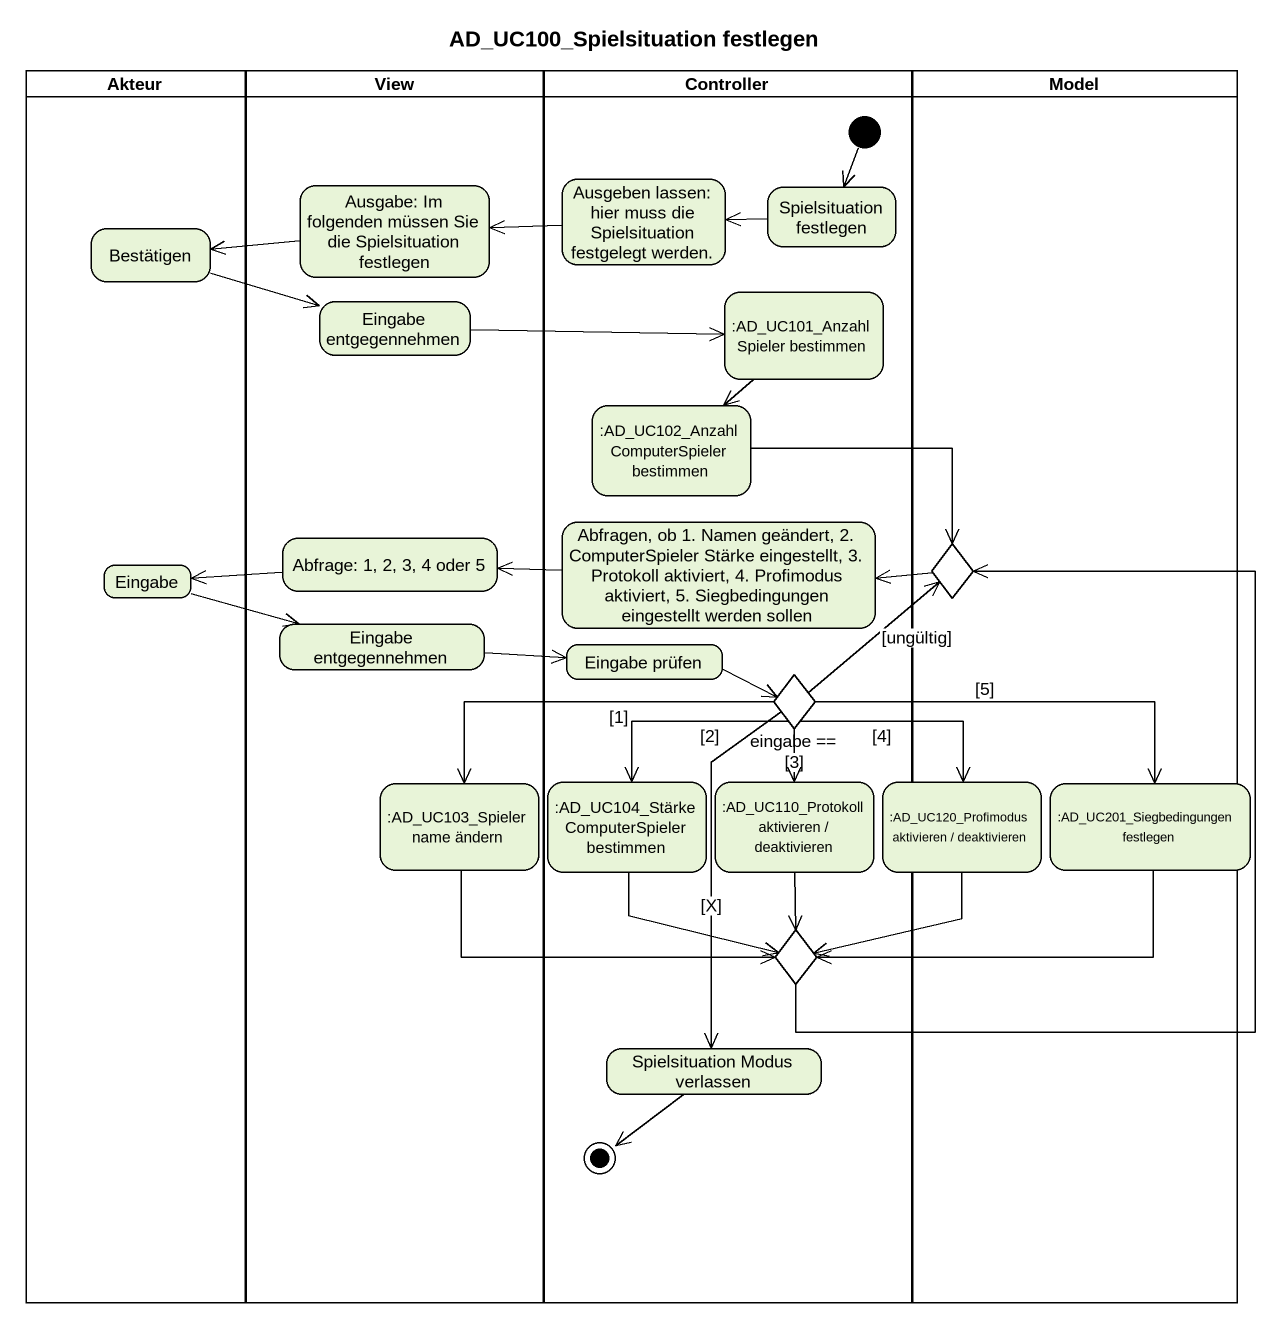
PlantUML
@startuml
title AD_UC100_Spielsituation festlegen
hide empty description
state Akteur <<partition>> {
  state Bestätigen
  state Eingabe
}
state View <<partition>> {
  state "Ausgabe: Im folgenden müssen Sie die Spielsituation festlegen" as Ausgabe_Im_folgenden_müssen
  state "Eingabe entgegennehmen" as Eingabe_entgegennehmen
  state "Abfrage: 1, 2, 3, 4 oder 5" as Abfrage_1_2_3_4_oder_5
  state "Eingabe entgegennehmen" as Eingabe_entgegennehmen_2
  state ":AD_UC103_Spieler name ändern" as AD_UC103_Spieler_name_ändern
}
state Controller <<partition>> {
  state "Ausgeben lassen: hier muss die Spielsituation festgelegt werden." as Ausgeben_lassen_hier_muss
  state "Spielsituation festlegen" as Spielsituation_festlegen
  state ":AD_UC101_Anzahl Spieler bestimmen" as AD_UC101_Anzahl_Spieler
  state ":AD_UC102_Anzahl ComputerSpieler bestimmen" as AD_UC102_Anzahl
  state "Abfragen, ob 1. Namen geändert, 2. ComputerSpieler Stärke eingestellt, 3. Protokoll aktiviert, 4. Profimodus aktiviert, 5. Siegbedingungen eingestellt werden sollen" as Abfragen_ob_1_Namen
  state "Eingabe prüfen" as Eingabe_prüfen
  state "eingabe ==" as eingabe <<choice>>
  state ":AD_UC104_Stärke ComputerSpieler bestimmen" as AD_UC104_Stärke
  state ":AD_UC110_Protokoll aktivieren / deaktivieren" as AD_UC110_Protokoll
  state choice2 <<choice>>
  state "Spielsituation Modus verlassen" as Spielsituation_Modus
  [*] --> Spielsituation_festlegen
  Spielsituation_Modus --> [*]
}
state Model <<partition>> {
  state choice1 <<choice>>
}
state ":AD_UC120_Profimodus aktivieren / deaktivieren" as AD_UC120_Profimodus
state ":AD_UC201_Siegbedingungen festlegen" as AD_UC201_Siegbedingungen
Bestätigen -right-> Eingabe_entgegennehmen
Ausgabe_Im_folgenden_müssen -left-> Bestätigen
Ausgeben_lassen_hier_muss -left-> Ausgabe_Im_folgenden_müssen
Spielsituation_festlegen -left-> Ausgeben_lassen_hier_muss
Eingabe_entgegennehmen -right-> AD_UC101_Anzahl_Spieler
AD_UC101_Anzahl_Spieler --> AD_UC102_Anzahl
AD_UC102_Anzahl -right-> choice1
Eingabe -right-> Eingabe_entgegennehmen_2
Abfrage_1_2_3_4_oder_5 -left-> Eingabe
Abfragen_ob_1_Namen -left-> Abfrage_1_2_3_4_oder_5
choice1 -left-> Abfragen_ob_1_Namen
Eingabe_entgegennehmen_2 -right-> Eingabe_prüfen
Eingabe_prüfen -right-> eingabe
eingabe -up-> choice1 : [ungültig]
eingabe -left-> AD_UC103_Spieler_name_ändern : [1]
eingabe --> AD_UC104_Stärke : [2]
eingabe --> AD_UC110_Protokoll : [3]
eingabe --> AD_UC120_Profimodus : [4]
eingabe -right-> AD_UC201_Siegbedingungen : [5]
eingabe --> Spielsituation_Modus : [X]
AD_UC103_Spieler_name_ändern -right-> choice2
AD_UC104_Stärke --> choice2
AD_UC110_Protokoll --> choice2
AD_UC120_Profimodus --> choice2
AD_UC201_Siegbedingungen -left-> choice2
choice2 -up-> choice1
@enduml
